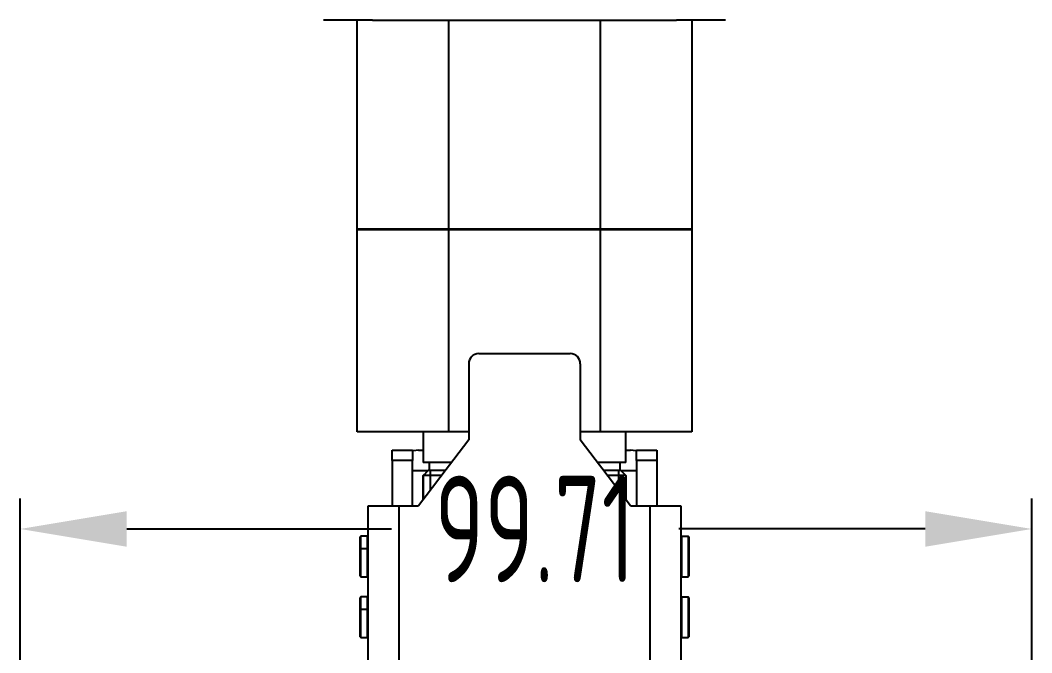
# Model space of a CAD drawing. Header units: millimetres. Extents: x 1241 to 2501, y 194 to 1085.
# Drawn here: x 1428.5 to 1528.2, y 702.2 to 764.6 of the extents above; entities that cross this region are included whole.
import ezdxf

# ---------------------------------------------------------------- set-up
doc = ezdxf.new("R2010")
doc.units = ezdxf.units.MM
doc.header["$LTSCALE"] = 3
doc.header["$PDSIZE"] = -1
doc.layers.add('7标注层', color=4, linetype='Continuous')
doc.styles.add('PC_TEXTSTYLE', font='ISOCP.SHX', dxfattribs={"width": 0.707, "bigfont": 'GBCBIG.SHX'})
doc.dimstyles.new('GB_LINEAR', dxfattribs={"dimtxt": 3.5, "dimasz": 3.5, "dimexe": 1, "dimexo": 0, "dimgap": 1.5, "dimtad": 1, "dimdsep": 46, "dimtxsty": 'PC_TEXTSTYLE', "dimcen": 0, "dimclrd": 256, "dimclrt": 3, "dimadec": 0, "dimazin": 2, "dimtp": 0.1, "dimtm": 0.1, "dimtfac": 0.71, "dimtdec": 3, "dimtmove": 0, "dimatfit": 3, "dimfxl": 1, "dimtfill": 1, "dimarcsym": 0})

# ---------------------------------------------------------------- blocks, each defined once
blk = doc.blocks.new('*D10')
at = {"layer": '7标注层', "color": 0, "lineweight": -2}
for p, q in [((1428.529, 636.611), (1428.529, 717.39)), ((1528.236, 636.611), (1528.236, 717.39))]:
    blk.add_line(p, q, dxfattribs=at)
at = {"layer": '7标注层', "lineweight": -2}
for p, q in [((1439.029, 714.39), (1465.109, 714.39)), ((1517.736, 714.39), (1493.437, 714.39))]:
    blk.add_line(p, q, dxfattribs=at)
at = {"layer": '7标注层'}
for points in [[(1439.029, 716.14), (1439.029, 712.64), (1428.529, 714.39)], [(1517.736, 712.64), (1517.736, 716.14), (1528.236, 714.39)]]:
    blk.add_solid(points, dxfattribs=at)
at = {"layer": 'Defpoints', "color": 0}
for p in [(1528.236, 714.39), (1428.529, 636.611), (1528.236, 636.611)]:
    blk.add_point(p, dxfattribs=at)
at = {"layer": '7标注层', "color": 3, "insert": (1479.273, 714.39), "char_height": 10.5, "attachment_point": 5, "style": 'PC_TEXTSTYLE', "bg_fill": 3, "box_fill_scale": 1.1, "bg_fill_color": 257, "bg_fill_transparency": 0}
blk.add_mtext('99.71', dxfattribs=at)

msp = doc.modelspace()

# ---------------------------------------------------------------- linework, layer by layer
at = {"color": 7, "linetype": 'Continuous', "lineweight": 25}
for p, q in [((1463.253, 764.553), (1458.436, 764.553)), ((1461.736, 743.953), (1461.736, 764.553)), ((1463.253, 764.553), (1470.736, 764.553)), ((1470.736, 764.553), (1470.736, 743.953)), ((1470.736, 764.553), (1485.736, 764.553)), ((1485.736, 743.953), (1485.736, 764.553)), ((1485.736, 764.553), (1493.219, 764.553)), ((1498.036, 764.553), (1493.219, 764.553)), ((1494.736, 764.553), (1494.736, 743.953)), ((1470.736, 743.953), (1461.736, 743.953)), ((1461.736, 723.953), (1461.736, 743.953)), ((1461.736, 743.923), (1470.736, 743.923)), ((1467.736, 743.923), (1467.736, 743.953)), ((1468.736, 743.953), (1468.736, 743.923)), ((1485.736, 743.953), (1470.736, 743.953)), ((1470.736, 743.923), (1485.736, 743.923)), ((1494.736, 743.953), (1485.736, 743.953)), ((1485.736, 743.923), (1494.736, 743.923)), ((1487.736, 743.923), (1487.736, 743.953)), ((1488.736, 743.953), (1488.736, 743.923)), ((1494.736, 743.953), (1494.736, 723.953)), ((1473.736, 731.683), (1482.736, 731.683)), ((1472.736, 730.683), (1472.736, 723.183)), ((1483.736, 730.683), (1483.736, 723.183)), ((1470.736, 723.953), (1461.736, 723.953)), ((1472.736, 723.953), (1470.736, 723.953)), ((1485.736, 723.953), (1483.736, 723.953)), ((1494.736, 723.953), (1485.736, 723.953)), ((1465.186, 722.153), (1467.186, 722.153)), ((1467.786, 722.153), (1468.236, 722.153)), ((1488.236, 722.153), (1488.686, 722.153)), ((1489.286, 722.153), (1491.286, 722.153))]:
    msp.add_line(p, q, dxfattribs=at)
at = {"color": 8, "linetype": 'Continuous', "lineweight": 25}
for p, q in [((1470.736, 743.953), (1470.736, 723.953)), ((1485.736, 723.953), (1485.736, 743.953))]:
    msp.add_line(p, q, dxfattribs=at)
at = {"color": 7, "linetype": 'Continuous', "lineweight": 25, "flags": 128}
for points in [[(1467.786, 722.153), (1467.279, 722.103), (1467.186, 722.082)], [(1489.286, 722.082), (1489.193, 722.103), (1488.686, 722.153)]]:
    msp.add_lwpolyline(points, dxfattribs=at)
at = {"color": 7, "linetype": 'Continuous', "lineweight": 25}
for centre, start, end in [((1473.736, 730.683), 90, 180), ((1482.736, 730.683), 0, 90)]:
    msp.add_arc(centre, 1, start, end, dxfattribs=at)

# ---------------------------------------------------------------- dimensions: what is measured, and where the dimension line sits
at = {"layer": '7标注层'}
dim = msp.add_linear_dim(base=(1528.236, 714.39), p1=(1428.529, 636.611), p2=(1528.236, 636.611), dimstyle='GB_LINEAR', override={"dimscale": 3, "dimtad": 0, "dimpost": '<>', "dimtvp": 0.1, "dimtfill": 1, "dimtfillclr": 0}, dxfattribs=at)
dim.commit()
dim.dimension.update_dxf_attribs({"geometry": '*D10', "text_midpoint": (1479.273, 714.39), "dimtype": 160})

# ---------------------------------------------------------------- next in the draw order: linework, layer by layer
at = {"color": 7, "linetype": 'Continuous', "lineweight": 25}
for p, q in [((1468.236, 723.953), (1468.236, 720.953)), ((1488.236, 720.953), (1488.236, 723.953)), ((1472.736, 723.183), (1467.786, 716.683)), ((1488.686, 716.683), (1483.736, 723.183)), ((1465.186, 721.153), (1465.186, 722.153)), ((1467.186, 722.153), (1467.186, 721.153)), ((1489.286, 721.153), (1489.286, 722.153)), ((1491.286, 722.153), (1491.286, 721.153)), ((1465.186, 721.153), (1465.186, 716.683)), ((1467.186, 716.683), (1467.186, 721.153)), ((1471.037, 720.953), (1468.236, 720.953)), ((1468.853, 720.953), (1468.853, 720.153)), ((1488.236, 720.953), (1485.435, 720.953)), ((1487.619, 720.953), (1487.619, 720.153)), ((1489.286, 721.153), (1489.286, 716.683)), ((1491.286, 721.153), (1491.286, 716.683)), ((1467.186, 720.153), (1468.736, 720.153)), ((1468.236, 719.653), (1468.736, 720.153)), ((1468.936, 720.153), (1468.736, 720.153)), ((1470.428, 720.153), (1468.936, 720.153)), ((1487.536, 720.153), (1486.044, 720.153)), ((1487.736, 720.153), (1487.536, 720.153)), ((1487.736, 720.153), (1489.286, 720.153)), ((1468.236, 717.274), (1468.236, 719.653)), ((1470.047, 719.653), (1468.936, 719.653)), ((1487.536, 719.653), (1486.425, 719.653)), ((1488.236, 719.653), (1488.236, 717.274)), ((1462.836, 700.683), (1462.836, 716.683)), ((1462.836, 716.683), (1465.836, 716.683)), ((1465.836, 716.683), (1467.786, 716.683)), ((1488.686, 716.683), (1490.636, 716.683)), ((1490.636, 716.683), (1493.636, 716.683)), ((1493.636, 716.683), (1493.636, 700.683)), ((1462.036, 712.417), (1462.036, 713.603)), ((1462.756, 713.683), (1462.116, 713.683)), ((1493.716, 713.683), (1494.356, 713.683)), ((1494.436, 713.603), (1494.436, 709.763)), ((1462.036, 709.763), (1462.036, 712.417)), ((1462.116, 709.683), (1462.756, 709.683)), ((1493.716, 709.683), (1494.356, 709.683)), ((1462.036, 706.417), (1462.036, 707.603)), ((1462.756, 707.683), (1462.116, 707.683)), ((1493.716, 707.683), (1494.356, 707.683)), ((1494.436, 707.603), (1494.436, 703.763)), ((1462.036, 703.763), (1462.036, 706.417)), ((1462.116, 703.683), (1462.756, 703.683)), ((1493.716, 703.683), (1494.356, 703.683))]:
    msp.add_line(p, q, dxfattribs=at)
at = {"color": 8, "linetype": 'Continuous', "lineweight": 25}
for p, q in [((1467.186, 721.153), (1465.186, 721.153)), ((1491.286, 721.153), (1489.286, 721.153)), ((1468.936, 720.153), (1468.936, 719.653)), ((1487.536, 719.653), (1487.536, 720.153)), ((1468.936, 719.653), (1468.936, 718.193)), ((1487.536, 718.193), (1487.536, 719.653)), ((1465.836, 716.683), (1465.836, 700.683)), ((1490.636, 700.683), (1490.636, 716.683)), ((1462.116, 712.447), (1462.116, 713.683)), ((1462.756, 712.447), (1462.756, 713.683)), ((1493.716, 713.683), (1493.716, 709.683)), ((1494.356, 713.683), (1494.356, 709.683)), ((1462.116, 709.683), (1462.116, 712.447)), ((1462.756, 712.447), (1462.116, 712.447)), ((1462.756, 709.683), (1462.756, 712.447)), ((1462.116, 706.447), (1462.116, 707.683)), ((1462.756, 706.447), (1462.756, 707.683)), ((1493.716, 707.683), (1493.716, 703.683)), ((1494.356, 707.683), (1494.356, 703.683)), ((1462.116, 703.683), (1462.116, 706.447)), ((1462.756, 706.447), (1462.116, 706.447)), ((1462.756, 703.683), (1462.756, 706.447))]:
    msp.add_line(p, q, dxfattribs=at)
at = {"color": 7, "linetype": 'Continuous', "lineweight": 25, "flags": 128}
msp.add_lwpolyline([(1487.736, 720.153), (1488.016, 719.873), (1488.236, 719.653)], dxfattribs=at)
at = {"color": 8, "linetype": 'Continuous', "lineweight": 25, "flags": 128}
for points in [[(1462.116, 712.447), (1462.101, 712.446), (1462.086, 712.445), (1462.072, 712.442), (1462.06, 712.438), (1462.05, 712.433), (1462.042, 712.428), (1462.038, 712.422), (1462.036, 712.417)], [(1462.836, 712.417), (1462.835, 712.422), (1462.83, 712.428), (1462.823, 712.433), (1462.813, 712.438), (1462.801, 712.442), (1462.787, 712.445), (1462.772, 712.446), (1462.756, 712.447)], [(1462.116, 706.447), (1462.101, 706.446), (1462.086, 706.445), (1462.072, 706.442), (1462.06, 706.438), (1462.05, 706.433), (1462.042, 706.428), (1462.038, 706.422), (1462.036, 706.417)], [(1462.836, 706.417), (1462.835, 706.422), (1462.83, 706.428), (1462.823, 706.433), (1462.813, 706.438), (1462.801, 706.442), (1462.787, 706.445), (1462.772, 706.446), (1462.756, 706.447)]]:
    msp.add_lwpolyline(points, dxfattribs=at)
at = {"color": 7, "linetype": 'Continuous', "lineweight": 25}
for centre, start, end in [((1462.116, 713.603), 90, 180), ((1462.756, 713.603), 0, 90), ((1493.716, 713.603), 90, 180), ((1494.356, 713.603), 0, 90), ((1462.116, 709.763), 180, 270), ((1462.756, 709.763), 270, 0), ((1493.716, 709.763), 180, 270), ((1494.356, 709.763), 270, 0), ((1462.116, 707.603), 90, 180), ((1462.756, 707.603), 0, 90), ((1493.716, 707.603), 90, 180), ((1494.356, 707.603), 0, 90), ((1462.116, 703.763), 180, 270), ((1462.756, 703.763), 270, 0), ((1493.716, 703.763), 180, 270), ((1494.356, 703.763), 270, 0)]:
    msp.add_arc(centre, 0.08, start, end, dxfattribs=at)
for points in [[(1468.936, 719.653), (1468.844, 719.653), (1468.661, 719.653), (1468.43, 719.653), (1468.268, 719.653), (1468.247, 719.653), (1468.236, 719.653)], [(1488.236, 719.653), (1488.226, 719.653), (1488.205, 719.653), (1488.043, 719.653), (1487.811, 719.653), (1487.628, 719.653), (1487.536, 719.653)]]:
    msp.add_open_spline(points, degree=3, dxfattribs=at)

doc.saveas('drawing.dxf')
